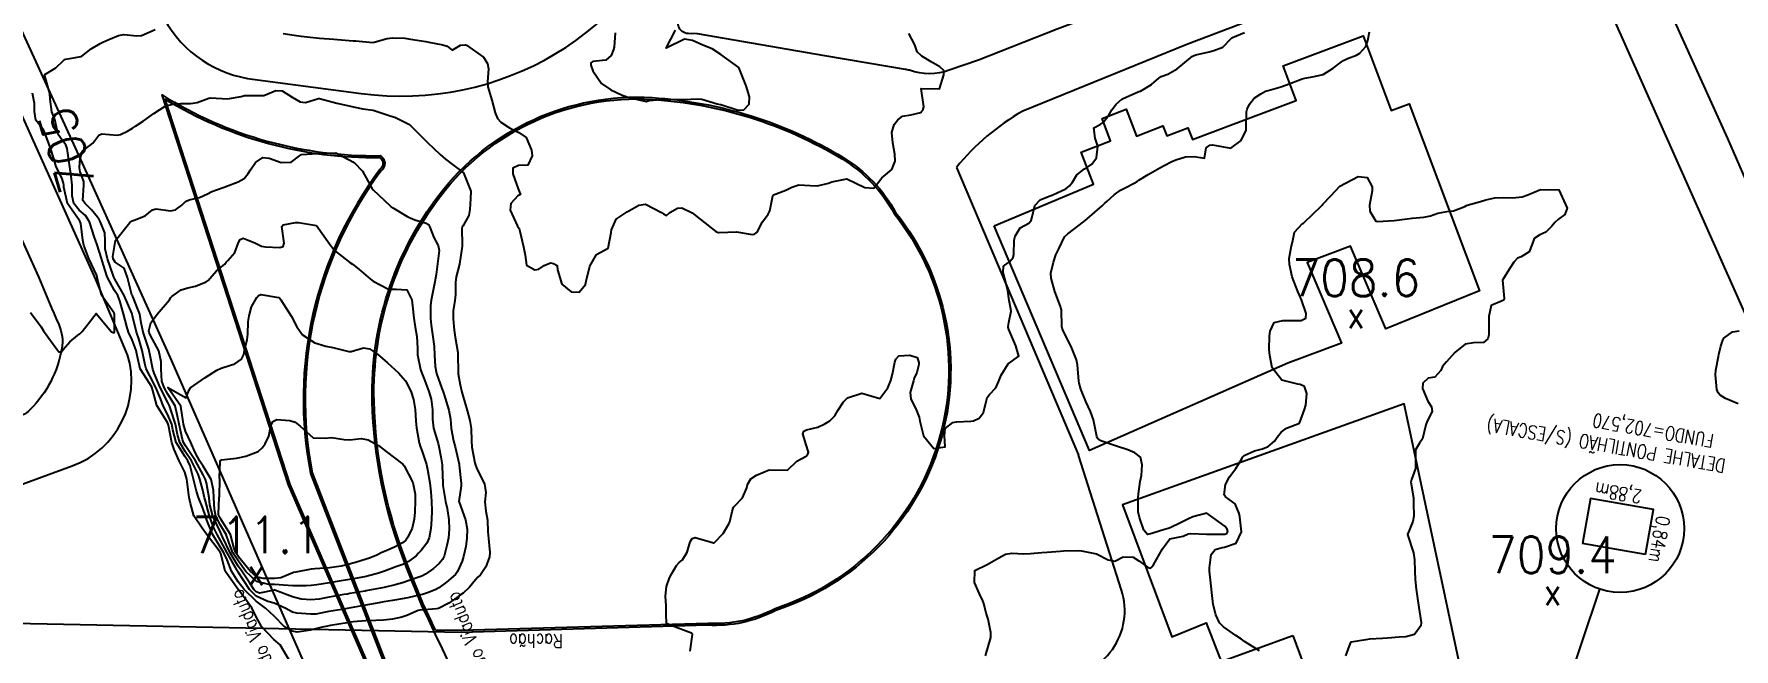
# Model space of a CAD drawing. Header units: metres. Extents: x 286371 to 293043, y 7462578 to 7466404.
# Drawn here: x 289460.3 to 289646.5, y 7464686.1 to 7464753.4 of the extents above; entities that cross this region are included whole.
import ezdxf
from ezdxf.enums import TextEntityAlignment as Align

# ---------------------------------------------------------------- set-up
doc = ezdxf.new("R2010")
doc.units = ezdxf.units.M
doc.header["$MEASUREMENT"] = 0
doc.linetypes.add('CONTINUO', pattern=[0])
doc.linetypes.add('TRACEJADO', pattern=[8.7, 8, -0.7])
for name, color, linetype in [('Canteiro', 45, 'Continuous'), ('Cotas', 45, 'Continuous'), ('Curvas de Nivel 1m', 11, 'Continuous'), ('Curvas de Nivel 5m', 15, 'Continuous'), ('Edificações', 30, 'Continuous'), ('Pontos Cotados', 45, 'Continuous'), ('TEXTO', 45, 'Continuous'), ('Vias primárias', 230, 'Continuous')]:
    doc.layers.add(name, color=color, linetype=linetype)
doc.styles.add('ROMANS', font='romans', dxfattribs={"height": 0.2})
doc.styles.add('Style-STANDARD', font='STANDARD.shx')

# ---------------------------------------------------------------- blocks, each defined once
blk = doc.blocks.new('ELVTXT_153')
at = {"layer": 'Pontos Cotados', "linetype": 'Continuous', "style": 'Style-STANDARD'}
for s, height, p in [('711.1', 4, (0, 4)), ('x', 3, (0, 0))]:
    blk.add_text(s, height=height, dxfattribs=at).set_placement(p, align=Align.MIDDLE_CENTER)
blk = doc.blocks.new('ELVTXT_154')
at = {"layer": 'Pontos Cotados', "linetype": 'Continuous', "style": 'Style-STANDARD'}
for s, height, p in [('709.4', 4, (0, 4)), ('x', 3, (0, 0))]:
    blk.add_text(s, height=height, dxfattribs=at).set_placement(p, align=Align.MIDDLE_CENTER)
blk = doc.blocks.new('ELVTXT_157')
at = {"layer": 'Pontos Cotados', "linetype": 'Continuous', "style": 'Style-STANDARD'}
for s, height, p in [('708.6', 4, (0, 4)), ('x', 3, (0, 0))]:
    blk.add_text(s, height=height, dxfattribs=at).set_placement(p, align=Align.MIDDLE_CENTER)

msp = doc.modelspace()

# ---------------------------------------------------------------- linework, layer by layer
at = {"layer": 'Canteiro'}
for points in [[(289539.49, 7464548.75), (289540.5, 7464540.47), (289541.37, 7464534.83, -0.20375), (289540.89, 7464532.81, -0.269233), (289537.62, 7464532.35), (289539.45, 7464538.98, 0.056874), (289538.06, 7464552.38), (289534.04, 7464570.57), (289529.65, 7464590.01), (289526.81, 7464601.99), (289525.37, 7464608.03), (289511.29, 7464651.35), (289488.38, 7464704.11), (289474.68, 7464746.3, 0.141013), (289498.19, 7464739.9, -0.494874), (289498.2, 7464738.59, 0.212839), (289490.6, 7464705.31), (289502.44, 7464674.71), (289513.16, 7464650.65), (289526.75, 7464608.23), (289531.29, 7464588.84)], [(289504.3, 7464688.14, 0.001292), (289502.97, 7464690.92), (289501.26, 7464695.2, -0.08925), (289497.55, 7464713.24, -0.170871), (289504.83, 7464735.68, -0.249948), (289527.99, 7464746.26, -0.121654), (289548.82, 7464739.74, -0.132711), (289554.51, 7464733.78, -0.524534), (289541.47, 7464690.49, -0.137374), (289534.1, 7464688.88), (289507.08, 7464688.09)]]:
    msp.add_lwpolyline(points, format="xyb", close=True, dxfattribs=at)
at = {"layer": 'Curvas de Nivel 1m', "flags": 128}
for points, elevation in [([(289523.98, 7464753.56), (289523.84, 7464751.97), (289523.79, 7464751.73), (289523.54, 7464751.07), (289522.95, 7464750.56), (289521.53, 7464750.43), (289521.28, 7464750.26), (289521.3, 7464750.01), (289521.52, 7464749.41), (289522.48, 7464747.99), (289523.48, 7464747.3), (289524.65, 7464746.78), (289525.47, 7464746.47), (289527.34, 7464746.04), (289527.47, 7464746.06), (289527.68, 7464746.13), (289529.47, 7464746.28), (289529.89, 7464746.29), (289531.47, 7464746.27), (289532.98, 7464746.32), (289533.47, 7464746.28), (289535.14, 7464745.79), (289535.46, 7464745.71), (289535.55, 7464745.69), (289537.44, 7464745.1), (289538.07, 7464745.12), (289538.65, 7464745.74), (289538.66, 7464746.55), (289538.31, 7464747.74), (289537.52, 7464749.75), (289535.55, 7464751.2), (289534.57, 7464751.8), (289533.56, 7464752.21), (289532.45, 7464752.71), (289531.57, 7464752.88), (289529.55, 7464751.87), (289530.58, 7464753.86)], 704), ([(289532.17, 7464685.83), (289532.42, 7464687.68), (289532.32, 7464687.83), (289530.58, 7464688.48), (289529.59, 7464688.87), (289529.53, 7464689.88), (289529.53, 7464690.79), (289529.47, 7464691.87), (289529.6, 7464692.92), (289529.93, 7464693.87), (289530.18, 7464694.36), (289530.68, 7464695.22), (289530.98, 7464695.56), (289531.32, 7464695.84), (289531.86, 7464696.68), (289532.18, 7464697.83), (289532.38, 7464698.18), (289532.73, 7464698.29), (289534.37, 7464697.8), (289534.72, 7464697.69), (289534.8, 7464697.72), (289534.87, 7464697.79), (289535.78, 7464698.74), (289536.42, 7464699.77), (289536.51, 7464700.02), (289536.77, 7464701.15), (289536.94, 7464701.6), (289537.08, 7464701.76), (289537.9, 7464702.65), (289538.37, 7464703.74), (289538.45, 7464704.11), (289538.83, 7464704.7), (289539.45, 7464705.11), (289540.84, 7464705.7), (289542.84, 7464705.67), (289543.87, 7464706.65), (289544.87, 7464707.21), (289545.08, 7464707.43), (289545.12, 7464707.64), (289544.89, 7464708.45), (289544.5, 7464709.65), (289544.61, 7464709.95), (289544.91, 7464710.07), (289546.17, 7464710.37), (289546.92, 7464710.72), (289547.47, 7464711.06), (289548.03, 7464711.6), (289548.36, 7464712.18), (289548.96, 7464713.13), (289549.42, 7464713.58), (289550.97, 7464714.09), (289552.96, 7464713.51), (289553.81, 7464714.67), (289554.14, 7464715.5), (289554.33, 7464716.16), (289554.61, 7464717.49), (289554.71, 7464717.81), (289555.03, 7464718.17), (289556.25, 7464718.25), (289557.03, 7464718.02), (289557.21, 7464717.45), (289557.23, 7464717.24), (289557.01, 7464716.35), (289556.73, 7464715.73), (289556.63, 7464715.46), (289556.26, 7464714.18), (289556.33, 7464713.46), (289556.95, 7464712.21), (289557.26, 7464711.45), (289557.33, 7464711.04), (289557.73, 7464709.44), (289558.88, 7464708.03), (289560.09, 7464708.21), (289560.03, 7464709.41), (289560.1, 7464710.22), (289560.93, 7464710.88), (289561.34, 7464710.97), (289562.93, 7464711.03), (289563.21, 7464711.08), (289563.82, 7464711.35), (289564.32, 7464711.97), (289564.63, 7464713.34), (289564.7, 7464713.61), (289564.97, 7464713.96), (289565.64, 7464714.67), (289565.95, 7464715.32), (289566.25, 7464716.07), (289567.02, 7464717.3), (289568.17, 7464718.15), (289567.84, 7464719.29), (289567.08, 7464721.08), (289567.01, 7464721.31), (289567.01, 7464721.38), (289567.09, 7464721.85), (289567.33, 7464723.08), (289567.31, 7464723.3), (289567.13, 7464724.26), (289566.97, 7464725.31), (289566.92, 7464725.53), (289566.46, 7464727.32), (289566.48, 7464728.02), (289567.19, 7464728.52), (289567.54, 7464728.96), (289567.62, 7464729.3), (289567.68, 7464730.85), (289567.76, 7464731.3), (289568.34, 7464732.2), (289569.27, 7464732.72), (289569.52, 7464733.02), (289569.59, 7464733.27), (289569.92, 7464734.64), (289570.53, 7464735.26), (289571.31, 7464735.59), (289571.89, 7464735.81), (289573.32, 7464736.49), (289573.74, 7464736.79), (289574.07, 7464737.19), (289574.53, 7464738), (289575.36, 7464738.67), (289575.69, 7464738.84), (289576.18, 7464739.16), (289576.67, 7464739.86), (289576.84, 7464741.15), (289576.55, 7464742.02), (289576.4, 7464743.16), (289577.08, 7464743.5), (289577.43, 7464743.74), (289578.04, 7464744.55), (289578.38, 7464745.13), (289578.82, 7464745.76), (289579.47, 7464746.29), (289580.02, 7464746.56), (289581.26, 7464747.09), (289581.42, 7464747.15), (289581.49, 7464747.18), (289582.69, 7464747.88), (289583.51, 7464748.61), (289583.77, 7464748.79), (289584.5, 7464749.04), (289585.52, 7464749.62), (289587.2, 7464751), (289587.55, 7464751.13), (289589.04, 7464751.48), (289589.55, 7464751.61), (289590.51, 7464752), (289591.43, 7464752.94), (289591.5, 7464753.01), (289591.58, 7464753.04), (289592.91, 7464753.59)], 706), ([(289564.53, 7464685.34), (289565.1, 7464687.33), (289565.1, 7464687.87), (289564.8, 7464689.33), (289564.6, 7464689.99), (289564.34, 7464691.06), (289564.24, 7464691.34), (289563.85, 7464692.13), (289563.31, 7464693.35), (289563.34, 7464694.69), (289564.69, 7464695.33), (289565.97, 7464696.05), (289566.71, 7464696.47), (289567.41, 7464696.59), (289568.71, 7464696.5), (289569.45, 7464696.53), (289570.71, 7464696.63), (289571.27, 7464696.68), (289572.71, 7464696.81), (289573.08, 7464696.84), (289574.71, 7464696.86), (289575.05, 7464696.84), (289576.7, 7464696.49), (289577.97, 7464695.86), (289578.69, 7464695.7), (289579.62, 7464696.19), (289580.7, 7464696.12), (289581.33, 7464695.72), (289582.22, 7464695.07), (289582.54, 7464694.93), (289582.68, 7464694.99), (289582.76, 7464695.06), (289582.92, 7464695.29), (289583.91, 7464697.05), (289584.73, 7464698.14), (289586.16, 7464698.44), (289586.74, 7464698.69), (289587, 7464698.74), (289588.74, 7464698.67), (289589.04, 7464698.67), (289590.74, 7464698.64), (289590.97, 7464698.71), (289591.07, 7464698.94), (289591.01, 7464699.21), (289590.75, 7464699.52), (289588.77, 7464700.97), (289587.23, 7464700.54), (289586.76, 7464700.35), (289585.89, 7464699.89), (289584.75, 7464699.34), (289584.53, 7464699.26), (289583.77, 7464699.05), (289582.74, 7464698.72), (289582.27, 7464698.61), (289581.85, 7464699.08), (289581.38, 7464700.47), (289581.25, 7464701.09), (289581.25, 7464702.64), (289581.27, 7464703.09), (289581.47, 7464704.44), (289581.6, 7464705.08), (289581.7, 7464706.24), (289581.5, 7464707.08), (289580.88, 7464707.57), (289580.1, 7464707.89), (289578.89, 7464708.31), (289577.16, 7464708.89), (289576.9, 7464709.01), (289576.79, 7464709.16), (289576.72, 7464709.35), (289576.36, 7464711.16), (289576.02, 7464712.1), (289575.52, 7464713.18), (289574.98, 7464714.55), (289574.8, 7464715.19), (289574.76, 7464715.42), (289574.6, 7464717.19), (289574.49, 7464717.74), (289573.92, 7464719.2), (289573.08, 7464720.84), (289572.92, 7464721.22), (289572.9, 7464721.4), (289572.84, 7464723.22), (289572.74, 7464723.6), (289572.12, 7464725.23), (289571.71, 7464726.69), (289571.69, 7464727.24), (289571.98, 7464728.45), (289572.24, 7464729.23), (289572.54, 7464729.9), (289573.19, 7464731.22), (289573.23, 7464731.27), (289573.56, 7464731.53), (289575.26, 7464732.86), (289575.44, 7464732.99), (289575.65, 7464733.17), (289576.51, 7464733.93), (289577.29, 7464734.62), (289577.56, 7464734.87), (289577.86, 7464735.14), (289578.62, 7464735.82), (289579.32, 7464736.34), (289579.83, 7464736.6), (289580.82, 7464737.09), (289581.13, 7464737.28), (289581.33, 7464737.42), (289582.36, 7464738.05), (289583.35, 7464738.64), (289583.61, 7464738.79), (289584.09, 7464739.04), (289584.92, 7464739.47), (289585.37, 7464739.66), (289586.42, 7464739.96), (289587.37, 7464740.02), (289588.53, 7464739.82), (289588.68, 7464740.98), (289589.11, 7464741.25), (289589.39, 7464741.29), (289591.38, 7464740.93), (289592.53, 7464741.78), (289593.06, 7464742.91), (289593.09, 7464743.24), (289593.1, 7464744.91), (289593.17, 7464745.19), (289593.46, 7464745.76), (289593.97, 7464746.4), (289594.67, 7464746.89), (289595.21, 7464747.15), (289595.48, 7464747.24), (289596.75, 7464747.6), (289597.49, 7464747.86), (289599.22, 7464748.53), (289599.5, 7464748.61), (289600.54, 7464748.79), (289601.34, 7464748.94), (289601.51, 7464749.01), (289602.59, 7464749.69), (289603.53, 7464750.39), (289603.73, 7464750.54), (289604.19, 7464750.73), (289605.16, 7464751.1), (289605.54, 7464751.33), (289606.2, 7464752.06), (289606.39, 7464752.7), (289606.6, 7464753.68)], 707), ([(289459.94, 7464722.94), (289461.08, 7464721.36), (289461.34, 7464720.92), (289462.11, 7464719.85), (289462.8, 7464718.9), (289463.04, 7464718.63), (289463.3, 7464718.63), (289463.5, 7464718.89), (289464.22, 7464719.71), (289465.07, 7464720.41), (289465.33, 7464720.6), (289465.57, 7464720.86), (289466.24, 7464721.69), (289467.1, 7464722.83), (289468.8, 7464720.81), (289469.07, 7464720.69), (289469.11, 7464720.77), (289469.11, 7464720.8), (289469.13, 7464722.78), (289469.12, 7464722.8), (289469.1, 7464722.85), (289467.69, 7464724.83), (289467.23, 7464726.76), (289467.21, 7464726.83), (289467.17, 7464726.97), (289466.3, 7464728.85), (289465.78, 7464730.29), (289465.64, 7464730.86), (289465.42, 7464732.69), (289465.38, 7464732.86), (289465.34, 7464732.94), (289465.26, 7464733.03), (289463.98, 7464734.88), (289463.57, 7464736.64), (289463.57, 7464736.89), (289463.54, 7464737.1), (289463.34, 7464737.68), (289462.73, 7464738.9), (289462.48, 7464739.8), (289462.13, 7464740.91), (289461.92, 7464741.44), (289461.41, 7464742.8), (289461.34, 7464742.93), (289460.51, 7464744.01), (289460.37, 7464744.94), (289460.35, 7464745.83), (289460.13, 7464746.94)], 704), ([(289594.55, 7464685.87), (289592.91, 7464686.91), (289592.57, 7464687.14), (289591.96, 7464687.54), (289590.59, 7464688.5), (289590.15, 7464688.95), (289589.75, 7464689.82), (289589.46, 7464690.96), (289589.33, 7464692.28), (289589.26, 7464692.97), (289589.05, 7464694.6), (289589.05, 7464694.97), (289589.25, 7464696.42), (289589.67, 7464696.96), (289590.46, 7464697.21), (289590.72, 7464697.23), (289591.99, 7464697.66), (289592.55, 7464698.92), (289592.39, 7464700.54), (289592.31, 7464700.91), (289591.86, 7464701.99), (289590.8, 7464702.75), (289590.66, 7464702.95), (289590.82, 7464704.09), (289591.24, 7464704.93), (289591.94, 7464705.83), (289592.6, 7464706.91), (289592.69, 7464707.08), (289592.87, 7464707.28), (289593.99, 7464707.77), (289594.88, 7464708.01), (289595.48, 7464708.27), (289596.19, 7464708.85), (289596.48, 7464709.27), (289596.91, 7464709.83), (289597.49, 7464710.26), (289598.92, 7464710.81), (289599.45, 7464712.31), (289599.61, 7464712.8), (289599.72, 7464714.06), (289599.48, 7464714.81), (289599, 7464715.05), (289598.74, 7464715.08), (289597, 7464715.52), (289595.92, 7464716.86), (289595.68, 7464718.23), (289595.6, 7464718.87), (289595.62, 7464720.32), (289595.7, 7464720.87), (289596.13, 7464721.83), (289597.1, 7464722.06), (289597.88, 7464722.06), (289599.1, 7464722.06), (289599.62, 7464722.3), (289599.66, 7464722.81), (289599.14, 7464724.33), (289598.93, 7464724.82), (289598.75, 7464725.22), (289598.11, 7464726.83), (289597.82, 7464728.2), (289597.8, 7464728.84), (289597.99, 7464730.06), (289598.2, 7464730.83), (289598.36, 7464731.72), (289599.26, 7464732.68), (289599.35, 7464732.72), (289599.46, 7464732.81), (289600.38, 7464733.7), (289601.29, 7464734.58), (289601.4, 7464734.68), (289601.49, 7464734.78), (289602.36, 7464735.72), (289603.32, 7464736.75), (289605.34, 7464737.81), (289606.34, 7464737.71), (289606.88, 7464736.69), (289606.88, 7464736.26), (289606.6, 7464734.7), (289606.62, 7464734.03), (289607.27, 7464732.95), (289607.47, 7464732.9), (289609.27, 7464733), (289610.72, 7464733.18), (289611.27, 7464733.25), (289612.52, 7464733.36), (289613.28, 7464733.52), (289614.06, 7464733.8), (289615.29, 7464734.02), (289615.79, 7464734.05), (289617.03, 7464734.54), (289617.2, 7464734.63), (289617.3, 7464734.67), (289618.73, 7464735.08), (289619.31, 7464735.26), (289620.3, 7464735.5), (289621.31, 7464735.53), (289622.29, 7464735.48), (289623.31, 7464735.59), (289623.94, 7464735.81), (289625.32, 7464736.41), (289625.32, 7464736.41), (289627.32, 7464736.38), (289628.24, 7464734.37), (289627.99, 7464733.67), (289627.28, 7464733.16), (289626.87, 7464732.79), (289626.57, 7464732.39), (289625.91, 7464731.74), (289625.24, 7464731.43), (289624.62, 7464731.04), (289624.41, 7464730.43), (289624.06, 7464729.59), (289623.21, 7464729.03), (289622.79, 7464728.87), (289622.39, 7464728.46), (289621.93, 7464727.72), (289621.16, 7464726.47), (289621.35, 7464724.47), (289621.31, 7464724.29), (289621.13, 7464724.19), (289619.9, 7464723.71), (289619.64, 7464722.5), (289619.67, 7464721.93), (289619.64, 7464720.5), (289619.54, 7464720.03), (289619.06, 7464719.64), (289617.96, 7464719.62), (289617.06, 7464719.47), (289615.95, 7464718.56), (289615.03, 7464717.54), (289614.57, 7464717.03), (289614.39, 7464716.58), (289613.74, 7464715.85), (289613, 7464715.73), (289612.42, 7464715.19), (289612.39, 7464714.61), (289612.96, 7464713.21), (289613.37, 7464712.6), (289613.45, 7464712.09), (289612.93, 7464711.09), (289612.81, 7464710.73), (289612.77, 7464710.61), (289612.4, 7464709.11), (289612.06, 7464708.62), (289611.62, 7464707.89), (289611.61, 7464706.62), (289611.63, 7464705.84), (289611.17, 7464704.63), (289611.12, 7464704.34), (289611.39, 7464702.63), (289611.4, 7464702.02), (289611.44, 7464700.62), (289611.35, 7464700.04), (289610.74, 7464698.63), (289611.39, 7464696.62), (289611.5, 7464695.83), (289611.54, 7464694.62), (289611.59, 7464693.7), (289611.7, 7464692.62), (289611.89, 7464691.36), (289611.99, 7464690.61), (289612.24, 7464688.97), (289612.22, 7464688.61), (289611.52, 7464687.67), (289610.57, 7464687.4), (289609.85, 7464687.36), (289608.57, 7464687.26), (289608.02, 7464687.23), (289606.57, 7464687.15), (289606.17, 7464687.1), (289604.57, 7464686.84), (289604.5, 7464686.79), (289604.46, 7464686.73), (289603.94, 7464685.34)], 708), ([(289646.97, 7464712.91), (289645.58, 7464713.5), (289644.98, 7464713.89), (289644.78, 7464714.12), (289644.62, 7464714.49), (289644.48, 7464716.12), (289644.53, 7464716.61), (289644.8, 7464718.12), (289644.84, 7464718.32), (289645.06, 7464719.26), (289645.27, 7464719.91), (289645.4, 7464720.11), (289646.35, 7464720.83), (289647.09, 7464720.94)], 708)]:
    msp.add_lwpolyline(points, dxfattribs=dict(at, elevation=elevation))
for points, elevation in [([(289486.78, 7464747.23), (289487.47, 7464747.21), (289488.58, 7464746.51), (289489.46, 7464745.99), (289490.04, 7464745.91), (289491.46, 7464746.35), (289491.57, 7464746.35), (289493.46, 7464745.84), (289494.65, 7464745.61), (289495.45, 7464745.42), (289496.31, 7464745.25), (289497.44, 7464745.07), (289499.32, 7464744.45), (289499.44, 7464744.42), (289499.81, 7464744.33), (289501.42, 7464743.52), (289502.67, 7464742.29), (289503.39, 7464741.56), (289504.81, 7464740.25), (289505.37, 7464739.73), (289507.34, 7464738.21), (289508.14, 7464736.2), (289508.12, 7464735.38), (289508.03, 7464734.2), (289507.92, 7464733.56), (289507.26, 7464732.38), (289507.19, 7464732.28), (289507.18, 7464732.22), (289507.2, 7464730.24), (289507.2, 7464730.21), (289507.2, 7464730.19), (289506.91, 7464728.22), (289506.56, 7464726.84), (289506.49, 7464726.23), (289506.47, 7464724.9), (289506.39, 7464724.24), (289506.23, 7464723.11), (289506.21, 7464722.24), (289506.31, 7464721), (289506.44, 7464720.23), (289506.72, 7464718.55), (289506.74, 7464718.23), (289506.75, 7464716.48), (289506.77, 7464716.23), (289506.99, 7464715.02), (289507.15, 7464714.22), (289507.23, 7464713.96), (289507.75, 7464712.21), (289508.04, 7464711.09), (289508.19, 7464710.21), (289508.23, 7464708.87), (289508.28, 7464708.2), (289508.6, 7464706.46), (289508.66, 7464706.2), (289508.85, 7464705.74), (289509.64, 7464704.18), (289509.78, 7464703.21), (289509.67, 7464702.18), (289509.78, 7464701.17), (289509.96, 7464700.18), (289510.02, 7464698.9), (289510.07, 7464698.17), (289510.22, 7464696.66), (289510.19, 7464696.17), (289509.8, 7464695.06), (289509.21, 7464694.19), (289508.92, 7464693.94), (289508.66, 7464693.65), (289508, 7464692.85), (289507.3, 7464692.21), (289506.92, 7464691.94), (289506.63, 7464691.73), (289505.76, 7464691.1), (289504.61, 7464690.53), (289504.38, 7464690.49), (289502.61, 7464690.34), (289502.56, 7464690.34), (289502.37, 7464690.29), (289501.15, 7464689.76), (289500.6, 7464689.58), (289499.57, 7464689.36), (289498.6, 7464689.25), (289497.75, 7464689.21), (289496.6, 7464689.18), (289495.25, 7464689.06), (289494.59, 7464688.95), (289492.78, 7464688.64), (289492.59, 7464688.6), (289492.45, 7464688.58), (289491.87, 7464688.46), (289490.84, 7464688.21), (289490.58, 7464688.16), (289489.13, 7464687.94), (289488.58, 7464688.02), (289487.76, 7464688.52), (289486.6, 7464689.67), (289485.66, 7464690.55), (289484.63, 7464691.33), (289483.33, 7464692.58), (289482.66, 7464693.45), (289481.93, 7464694.61), (289481.47, 7464695.83), (289481.11, 7464696.62), (289480.71, 7464697.26), (289479.85, 7464698.64), (289479.23, 7464700.18), (289479.08, 7464700.65), (289478.78, 7464701.5), (289478.31, 7464702.66), (289478.1, 7464703.37), (289477.79, 7464704.67), (289477.4, 7464706.12), (289477.15, 7464706.68), (289476.86, 7464707.12), (289475.89, 7464708.7), (289475.53, 7464710.09), (289475.4, 7464710.71), (289474.94, 7464711.81), (289474.47, 7464712.72), (289474.16, 7464713.53), (289473.66, 7464714.73), (289473, 7464716), (289472.6, 7464716.75), (289472.44, 7464717.34), (289472.17, 7464718.76), (289471.77, 7464720.06), (289471.55, 7464720.77), (289471.1, 7464722.57), (289471.05, 7464722.78), (289471.02, 7464722.86), (289470.18, 7464724.79), (289469.16, 7464726.59), (289469.05, 7464726.81), (289468.97, 7464727.01), (289468.36, 7464728.82), (289468.11, 7464729.92), (289468.11, 7464730.82), (289468.07, 7464731.65), (289467.58, 7464732.83), (289467.47, 7464733.04), (289467.26, 7464733.37), (289466.62, 7464734.19), (289465.9, 7464734.85), (289465.64, 7464735.21), (289465.77, 7464736.86), (289465.76, 7464737.29), (289465.35, 7464738.35), (289465.29, 7464738.79), (289465.29, 7464738.86), (289465.37, 7464739.79), (289465.63, 7464740.6), (289465.95, 7464740.85), (289466.74, 7464741.49), (289467.41, 7464742.36), (289467.73, 7464742.5), (289469.41, 7464742.35), (289469.78, 7464742.42), (289470.54, 7464742.78), (289471.08, 7464743.11), (289471.42, 7464743.35), (289472.28, 7464743.9), (289473.44, 7464744.73), (289474.66, 7464745.51), (289475.46, 7464745.76), (289476.34, 7464745.81), (289477.46, 7464745.82), (289478.18, 7464745.94), (289479.47, 7464746.4), (289479.68, 7464746.43), (289481.47, 7464746.34), (289481.73, 7464746.35), (289482.99, 7464746.59), (289483.37, 7464746.68), (289483.47, 7464746.7), (289485.34, 7464746.68), (289485.47, 7464746.7)], 706), ([(289493.37, 7464740.43), (289495.36, 7464739.35), (289496.29, 7464738.39), (289497.32, 7464736.56), (289497.45, 7464736.37), (289499.29, 7464734.64), (289499.44, 7464734.5), (289499.68, 7464734.34), (289501.27, 7464733.41), (289502.03, 7464733.06), (289503.26, 7464732.7), (289503.53, 7464732.55), (289503.67, 7464732.28), (289504.11, 7464731.14), (289504.58, 7464730.26), (289504.69, 7464729.73), (289504.51, 7464728.26), (289504.35, 7464727.1), (289504.22, 7464726.27), (289504.02, 7464725.39), (289503.8, 7464724.27), (289503.74, 7464723.65), (289503.73, 7464722.27), (289503.8, 7464721.56), (289504, 7464720.27), (289504.12, 7464719.2), (289504.18, 7464718.27), (289504.26, 7464717.02), (289504.41, 7464716.26), (289504.98, 7464714.61), (289505.11, 7464714.25), (289505.19, 7464714.03), (289505.73, 7464712.24), (289505.92, 7464711.25), (289505.99, 7464710.24), (289506.26, 7464708.87), (289506.44, 7464708.23), (289506.86, 7464706.32), (289506.87, 7464706.22), (289506.88, 7464706.2), (289507.09, 7464704.22), (289507.08, 7464703.96), (289506.85, 7464702.22), (289506.87, 7464702.15), (289507.58, 7464700.21), (289507.74, 7464699.21), (289507.73, 7464698.21), (289507.61, 7464697.32), (289507.36, 7464696.21), (289507.2, 7464695.71), (289506.68, 7464694.55), (289506.56, 7464694.34), (289506.47, 7464694.23), (289505.5, 7464693.41), (289504.65, 7464692.78), (289504.31, 7464692.6), (289503.5, 7464692.27), (289502.87, 7464692.05), (289502.64, 7464692), (289501.25, 7464691.69), (289500.63, 7464691.58), (289499.57, 7464691.39), (289498.63, 7464691.23), (289497.89, 7464691.09), (289496.62, 7464690.87), (289496.21, 7464690.79), (289494.62, 7464690.52), (289494.03, 7464690.42), (289492.61, 7464690.17), (289491.16, 7464689.91), (289490.61, 7464689.89), (289489.11, 7464689.99), (289488.61, 7464690.11), (289487.88, 7464690.52), (289486.62, 7464691.09), (289485.9, 7464691.27), (289484.63, 7464691.87), (289483.91, 7464692.58), (289482.67, 7464694.49), (289482.61, 7464694.6), (289482.53, 7464694.74), (289481.47, 7464696.61), (289480.72, 7464697.97), (289480.36, 7464698.63), (289480.02, 7464699.36), (289479.52, 7464700.64), (289479.04, 7464702.4), (289478.99, 7464702.65), (289478.81, 7464703.47), (289478.47, 7464704.66), (289478.27, 7464705.23), (289477.56, 7464706.67), (289476.87, 7464707.71), (289476.28, 7464708.69), (289476.04, 7464709.56), (289475.79, 7464710.7), (289475.27, 7464712.39), (289475.15, 7464712.71), (289474.96, 7464713.09), (289474.11, 7464714.73), (289473.46, 7464716.29), (289473.33, 7464716.74), (289473.04, 7464718.23), (289472.92, 7464718.75), (289472.87, 7464718.92), (289472.26, 7464720.76), (289472.06, 7464721.79), (289471.9, 7464722.76), (289471.13, 7464724.67), (289471.08, 7464724.78), (289471.03, 7464724.88), (289470.55, 7464726.78), (289470.19, 7464727.8), (289469.19, 7464728.46), (289468.98, 7464728.81), (289468.94, 7464729.07), (289469.22, 7464730.8), (289470.8, 7464732.77), (289471.06, 7464732.97), (289471.26, 7464733.05), (289472.48, 7464733.53), (289473.28, 7464734.19), (289473.7, 7464734.3), (289475.27, 7464734.08), (289475.81, 7464734.16), (289476.5, 7464734.69), (289476.9, 7464735.07), (289477.29, 7464735.27), (289478.43, 7464735.53), (289479.3, 7464735.94), (289479.77, 7464736.18), (289481.01, 7464736.62), (289481.23, 7464736.7), (289481.32, 7464736.73), (289482.66, 7464737.25), (289483.33, 7464737.62), (289483.77, 7464738.14), (289484.03, 7464738.57), (289484.58, 7464739.34), (289485.36, 7464739.92), (289486.08, 7464739.83), (289487.36, 7464739.34), (289488.49, 7464739.38), (289489.37, 7464740.09), (289489.62, 7464740.24), (289491.37, 7464740.34), (289491.49, 7464740.35), (289493.37, 7464740.43)], 707), ([(289491.25, 7464732.46), (289492.66, 7464730.44), (289493.21, 7464729.72), (289494.89, 7464728.41), (289495.19, 7464728.21), (289495.9, 7464727.68), (289497.17, 7464726.58), (289497.44, 7464726.37), (289499.15, 7464725.49), (289499.99, 7464725.49), (289501.15, 7464725.4), (289501.68, 7464724.31), (289501.77, 7464723.65), (289501.9, 7464722.3), (289502.07, 7464721.31), (289502.24, 7464720.3), (289502.3, 7464719.04), (289502.32, 7464718.3), (289502.63, 7464716.67), (289502.77, 7464716.29), (289503, 7464715.74), (289503.54, 7464714.28), (289503.79, 7464713.44), (289503.96, 7464712.27), (289503.95, 7464711.24), (289504.05, 7464710.27), (289504.56, 7464708.59), (289504.66, 7464708.26), (289504.87, 7464707.14), (289505.01, 7464706.25), (289505.03, 7464706.07), (289505.07, 7464704.25), (289505.09, 7464703.98), (289505.38, 7464702.25), (289505.56, 7464701.46), (289505.74, 7464700.24), (289505.78, 7464699.21), (289505.71, 7464698.24), (289505.54, 7464697.42), (289505.22, 7464696.25), (289505.06, 7464695.89), (289504.69, 7464695.44), (289504.07, 7464694.88), (289503.17, 7464694.28), (289502.85, 7464694.11), (289502.67, 7464694.03), (289501.4, 7464693.57), (289500.66, 7464693.32), (289499.87, 7464693.11), (289498.65, 7464692.83), (289498.25, 7464692.75), (289496.64, 7464692.44), (289496.59, 7464692.43), (289496.32, 7464692.38), (289494.9, 7464692.14), (289494.64, 7464692.09), (289494.25, 7464692.03), (289492.63, 7464691.75), (289491.54, 7464691.55), (289490.63, 7464691.47), (289489.58, 7464691.54), (289488.63, 7464691.78), (289486.67, 7464692.53), (289486.64, 7464692.54), (289486.6, 7464692.54), (289484.99, 7464692.21), (289484.64, 7464692.34), (289484.41, 7464692.57), (289483.94, 7464693.29), (289483.07, 7464694.59), (289482.68, 7464695.14), (289481.8, 7464696.61), (289480.97, 7464698.38), (289480.86, 7464698.62), (289480.74, 7464698.87), (289479.89, 7464700.64), (289479.58, 7464701.85), (289479.48, 7464702.64), (289479.21, 7464704.26), (289479.1, 7464704.65), (289478.83, 7464705.17), (289477.98, 7464706.67), (289476.89, 7464708.33), (289476.68, 7464708.69), (289476.58, 7464709.01), (289476.22, 7464710.7), (289476.04, 7464711.59), (289475.78, 7464712.7), (289474.97, 7464714), (289474.55, 7464714.72), (289474.32, 7464715.4), (289474.25, 7464716.73), (289474.22, 7464717.53), (289473.97, 7464718.73), (289473.07, 7464720.4), (289472.92, 7464720.75), (289472.89, 7464720.93), (289473.09, 7464721.8), (289473.79, 7464722.73), (289475.13, 7464724.33), (289475.28, 7464724.56), (289475.41, 7464724.7), (289476.43, 7464725.4), (289477.15, 7464725.63), (289478.01, 7464725.8), (289479.16, 7464726.28), (289479.38, 7464726.42), (289479.56, 7464726.64), (289480.3, 7464727.5), (289481.19, 7464728.23), (289481.37, 7464728.43), (289481.55, 7464728.61), (289482.31, 7464729.49), (289482.71, 7464730.59), (289482.88, 7464730.94), (289483.23, 7464731.08), (289484.5, 7464730.57), (289485.22, 7464730.21), (289485.65, 7464730.12), (289487.22, 7464730.04), (289487.59, 7464730.15), (289487.69, 7464730.52), (289487.44, 7464732.34), (289487.58, 7464732.52), (289488.96, 7464732.8), (289489.26, 7464732.8)], 708), ([(289487.08, 7464724.58), (289487.13, 7464724.56), (289487.18, 7464724.52), (289487.33, 7464724.32), (289488.5, 7464722.5), (289489.09, 7464721.36), (289489.71, 7464720.48), (289491.06, 7464719.61), (289492.26, 7464719.25), (289493.05, 7464719.09), (289494.79, 7464718.66), (289495.04, 7464718.67), (289496.38, 7464719.05), (289497.04, 7464718.96), (289497.94, 7464718.36), (289499.02, 7464717.43), (289500.22, 7464716.33), (289500.99, 7464715.43), (289501.59, 7464714.31), (289501.87, 7464713.39), (289502.07, 7464712.3), (289502.14, 7464711.08), (289502.2, 7464710.3), (289502.51, 7464708.67), (289502.62, 7464708.29), (289502.87, 7464707.61), (289503.28, 7464706.28), (289503.39, 7464705.73), (289503.65, 7464704.27), (289503.78, 7464703.3), (289503.85, 7464702.27), (289503.88, 7464701.17), (289503.86, 7464700.27), (289503.76, 7464699.26), (289503.58, 7464698.27), (289503.33, 7464697.67), (289502.71, 7464696.86), (289502.43, 7464696.56), (289502.16, 7464696.29), (289501.34, 7464695.66), (289500.69, 7464695.34), (289499.95, 7464695.06), (289498.68, 7464694.61), (289498.49, 7464694.54), (289497.93, 7464694.36), (289496.96, 7464694.08), (289496.67, 7464694.01), (289495.29, 7464693.77), (289494.66, 7464693.67), (289493.74, 7464693.51), (289492.66, 7464693.32), (289491.29, 7464693.1), (289490.65, 7464693.02), (289490.13, 7464693), (289488.65, 7464693.01), (289488.14, 7464693.02), (289486.65, 7464693.15), (289486.04, 7464693.16), (289484.66, 7464693.47), (289483.52, 7464694.58), (289482.69, 7464695.68), (289482.1, 7464696.6), (289481.67, 7464697.66), (289481.35, 7464698.62), (289480.75, 7464699.64), (289480.23, 7464700.63), (289480.06, 7464701.35), (289480.01, 7464702.64), (289479.96, 7464703.49), (289479.7, 7464704.64), (289478.85, 7464706.09), (289478.47, 7464706.66), (289477.95, 7464707.59), (289477.49, 7464708.68), (289476.91, 7464709.93), (289476.68, 7464710.69), (289476.65, 7464710.97), (289476.4, 7464712.69), (289474.98, 7464714.71), (289476.97, 7464713.6), (289477.27, 7464714.39), (289477.44, 7464714.68), (289479, 7464715.78), (289480.34, 7464716.62), (289480.79, 7464716.84), (289481.02, 7464716.91), (289482.32, 7464717.3), (289483.03, 7464717.81), (289483.28, 7464718.34), (289483.34, 7464718.58), (289483.66, 7464719.98), (289483.71, 7464720.57), (289483.78, 7464721.89), (289483.87, 7464722.57), (289484.14, 7464723.54), (289484.7, 7464724.56), (289484.89, 7464724.8), (289485.14, 7464724.9)], 709)]:
    msp.add_lwpolyline(points, close=True, dxfattribs=dict(at, elevation=elevation))
at = {"layer": 'Curvas de Nivel 5m', "elevation": 705, "flags": 128}
for points in [[(289488.35, 7464684.68), (289487.26, 7464686.52), (289486.56, 7464687.12), (289485.23, 7464688.55), (289484.6, 7464689.69), (289484.15, 7464690.57), (289482.86, 7464692.37), (289482.65, 7464692.59), (289481.26, 7464694.62), (289480.78, 7464696.55), (289480.75, 7464696.62), (289480.71, 7464696.69), (289479.21, 7464698.65), (289478.74, 7464699.33), (289477.83, 7464700.67), (289477.43, 7464702.03), (289477.3, 7464702.68), (289477.1, 7464704.4), (289477.06, 7464704.68), (289476.84, 7464705.44), (289476.21, 7464706.69), (289475.67, 7464707.91), (289475.39, 7464708.71), (289475.04, 7464710.6), (289475.01, 7464710.71), (289474.93, 7464710.9), (289473.76, 7464712.73), (289473.32, 7464714.4), (289473.21, 7464714.74), (289472.99, 7464715.1), (289471.93, 7464716.76), (289471.59, 7464718.21), (289471.5, 7464718.77), (289471.06, 7464719.92), (289470.66, 7464720.78), (289470.47, 7464721.4), (289470.11, 7464722.79), (289469.7, 7464724.22), (289469.47, 7464724.8), (289469.14, 7464725.35), (289468.31, 7464726.82), (289467.9, 7464728.11), (289467.71, 7464728.83), (289467.22, 7464730.35), (289467.04, 7464730.84), (289466.94, 7464731.13), (289466.37, 7464732.85), (289465.96, 7464733.54), (289465.27, 7464734.13), (289464.67, 7464734.87), (289464.48, 7464735.69), (289464.47, 7464736.88), (289464.37, 7464737.91), (289464.22, 7464738.88), (289464.12, 7464739.63), (289463.93, 7464740.88), (289463.8, 7464741.3), (289463.4, 7464741.81), (289462.96, 7464742.44), (289462.83, 7464742.9), (289462.58, 7464744.05), (289462.25, 7464744.9), (289462.09, 7464746.28), (289462.04, 7464746.91), (289461.5, 7464748.85), (289461.49, 7464748.9), (289461.48, 7464748.91), (289461.46, 7464748.96), (289461.51, 7464749.01), (289462.7, 7464749.71), (289463.53, 7464750.54), (289463.74, 7464750.68), (289464.84, 7464750.86), (289465.44, 7464750.95), (289465.54, 7464750.99), (289466.57, 7464751.82), (289467.56, 7464752.39), (289467.86, 7464752.52), (289468.52, 7464752.81), (289469.57, 7464753.25), (289470.15, 7464753.36), (289471.57, 7464753.22), (289472.09, 7464753.27), (289473.58, 7464753.91)], [(289487.58, 7464753.47), (289488.79, 7464753.29), (289489.57, 7464753.19), (289490.22, 7464753.12), (289491.57, 7464752.98), (289493.14, 7464752.85), (289493.56, 7464752.82), (289495.27, 7464752.69), (289495.56, 7464752.67), (289497.41, 7464752.51), (289497.56, 7464752.52), (289498.99, 7464752.92), (289499.56, 7464753.02), (289500.91, 7464752.96), (289501.56, 7464752.88), (289503.24, 7464752.59), (289503.56, 7464752.53), (289505.07, 7464752.25), (289505.55, 7464752.08), (289506.11, 7464751.67), (289507.02, 7464752.22), (289507.52, 7464752.25), (289507.55, 7464752.25), (289507.58, 7464752.24), (289507.67, 7464752.21), (289509.53, 7464750.88), (289509.98, 7464750.18), (289510.09, 7464749.6), (289509.97, 7464748.18), (289510.03, 7464747.63), (289510.45, 7464746.17), (289510.81, 7464744.79), (289511.07, 7464744.16), (289511.43, 7464743.76), (289512.4, 7464743.16), (289513.41, 7464742.64), (289514.21, 7464742.11), (289514.8, 7464740.69), (289514.86, 7464740.1), (289514.39, 7464739.08), (289513.36, 7464739.04), (289512.76, 7464738.73), (289512.75, 7464738.13), (289513.32, 7464736.47), (289513.49, 7464736.12), (289513.59, 7464735.84), (289513.31, 7464735.7), (289512.55, 7464734.88), (289512.45, 7464734.14), (289513.26, 7464732.39), (289513.44, 7464732.12), (289513.52, 7464731.85), (289513.91, 7464730.11), (289514.11, 7464729.2), (289514.26, 7464728.11), (289515.18, 7464727.6), (289515.59, 7464727.67), (289516.2, 7464728.08), (289516.89, 7464728.36), (289517.19, 7464728.31), (289517.61, 7464728.06), (289517.63, 7464727.6), (289518.13, 7464726.05), (289519.14, 7464725.2), (289520.01, 7464725.15), (289520.73, 7464726.01), (289520.8, 7464726.37), (289521.18, 7464728), (289521.93, 7464729.27), (289523.21, 7464729.97), (289523.52, 7464731.69), (289523.56, 7464731.97), (289524.07, 7464733.15), (289525.27, 7464733.94), (289526.54, 7464734.68), (289527.29, 7464734.78), (289529.05, 7464733.89), (289529.27, 7464733.73), (289529.58, 7464733.57), (289529.96, 7464733.87), (289530.79, 7464734.35), (289531.28, 7464734.4), (289532.41, 7464733.84), (289533.26, 7464733.14), (289534.98, 7464731.8), (289535.24, 7464731.69), (289535.35, 7464731.69), (289537.24, 7464731.76), (289538.98, 7464731.46), (289539.24, 7464731.51), (289539.5, 7464731.72), (289540.1, 7464732.87), (289540.72, 7464733.7), (289540.91, 7464734.07), (289541.23, 7464735.7), (289541.25, 7464735.75), (289541.31, 7464735.8), (289542.66, 7464736.33), (289543.32, 7464736.67), (289544.08, 7464736.9), (289545.32, 7464736.85), (289546.13, 7464736.81), (289547.33, 7464737.09), (289547.7, 7464737.23), (289549.33, 7464737.57), (289551.32, 7464736.62), (289552.31, 7464736.54), (289553.06, 7464737.52), (289553.17, 7464737.68), (289553.34, 7464737.82), (289554.25, 7464738.6), (289554.63, 7464739.5), (289554.61, 7464740.27), (289554.38, 7464741.5), (289554.27, 7464742.64), (289554.52, 7464743.5), (289554.91, 7464744.02), (289555.44, 7464744.42), (289556.35, 7464744.56), (289557.44, 7464744.82), (289557.71, 7464745.19), (289557.76, 7464745.45), (289557.48, 7464747.45), (289559.48, 7464747.42), (289559.97, 7464748.96), (289559.96, 7464749.42), (289559.52, 7464749.85), (289558.59, 7464750.38), (289557.54, 7464750.99), (289557.04, 7464751.46), (289556.79, 7464752.23), (289556.13, 7464753.48)]]:
    msp.add_lwpolyline(points, dxfattribs=at)
at = {"layer": 'Curvas de Nivel 5m', "elevation": 710, "flags": 128}
msp.add_lwpolyline([(289488.92, 7464710.92), (289489.45, 7464710.49), (289490.9, 7464709.22), (289492.19, 7464709.15), (289492.9, 7464709.23), (289494.27, 7464709.03), (289494.89, 7464709), (289496.15, 7464709.13), (289496.89, 7464708.98), (289498.03, 7464708.36), (289498.87, 7464707.7), (289500.72, 7464706.32), (289500.85, 7464706.15), (289501.81, 7464704.3), (289502.07, 7464703.04), (289502.05, 7464702.3), (289502.01, 7464701.07), (289501.96, 7464700.3), (289501.74, 7464699.31), (289501.26, 7464698.31), (289501.04, 7464698), (289500.73, 7464697.75), (289499.8, 7464697.24), (289498.71, 7464696.76), (289498.42, 7464696.64), (289497.85, 7464696.36), (289497.05, 7464696.02), (289496.7, 7464695.9), (289495.53, 7464695.55), (289494.69, 7464695.33), (289493.94, 7464695.16), (289492.68, 7464694.95), (289491.06, 7464694.85), (289490.68, 7464694.81), (289488.99, 7464694.5), (289488.72, 7464694.45), (289488.67, 7464694.43), (289487.33, 7464693.86), (289486.66, 7464693.81), (289485.42, 7464693.8), (289484.67, 7464693.98), (289484.03, 7464694.57), (289482.7, 7464696.16), (289482.41, 7464696.6), (289482.23, 7464697.08), (289481.84, 7464698.61), (289480.76, 7464700.28), (289480.56, 7464700.63), (289480.51, 7464700.89), (289480.6, 7464702.63), (289480.61, 7464702.81), (289480.65, 7464704.63), (289480.64, 7464704.81), (289480.71, 7464706.63), (289480.75, 7464706.73), (289480.86, 7464706.8), (289482.48, 7464706.98), (289482.86, 7464707.05), (289483.49, 7464707.21), (289484.87, 7464707.69), (289485.31, 7464708.12), (289485.61, 7464708.54), (289486.04, 7464709.39), (289486.25, 7464710.53), (289486.45, 7464711), (289486.92, 7464711.23), (289488.33, 7464711.1)], close=True, dxfattribs=at)
at = {"layer": 'Edificações'}
for points in [[(289565.49, 7464732.41), (289576.36, 7464736.99), (289575.01, 7464740.47), (289578.23, 7464741.72), (289577.29, 7464744.16), (289579.94, 7464745.18), (289581.07, 7464742.25), (289583.95, 7464743.36), (289584.37, 7464742.27), (289586.69, 7464743.16), (289587.19, 7464741.89), (289594.18, 7464744.51), (289598.55, 7464746.15), (289597.13, 7464749.95), (289605.88, 7464753.23), (289608.95, 7464745.05), (289610.94, 7464745.79), (289618.63, 7464725.29), (289608.37, 7464721.13), (289604.49, 7464730.18), (289599.76, 7464728.41), (289603.51, 7464719.58), (289597.63, 7464717.37), (289587.2, 7464712.77), (289575.93, 7464707.8), (289565.49, 7464732.41)], [(289598.18, 7464687.55), (289600.97, 7464680.06), (289617.78, 7464678.11), (289610.37, 7464712.93), (289579.52, 7464701.87), (289584.93, 7464687.4), (289588.7, 7464688.93), (289590.35, 7464684.7), (289598.18, 7464687.55)]]:
    msp.add_lwpolyline(points, close=True, dxfattribs=at)
at = {"layer": 'TEXTO', "linetype": 'TRACEJADO', "flags": 128}
msp.add_lwpolyline([(289636.82, 7464696.43), (289629.93, 7464697.64)], dxfattribs=at)
at = {"layer": 'TEXTO', "linetype": 'CONTINUO'}
for points in [[(289636.82, 7464696.43, 0), (289637.69, 7464701.35, 0), (289630.79, 7464702.57, 0), (289629.93, 7464697.64, 0)], [(289623.86, 7464668.9, 0), (289631.81, 7464692.63, 0)]]:
    msp.add_polyline3d(points, dxfattribs=at)
msp.add_circle((289634.04, 7464699.27), 7, dxfattribs=at)
at = {"layer": 'Vias primárias'}
for points, elevation in [([(289462.52, 7464874.55), (289450.82, 7464869.52), (289432, 7464861.97), (289429.89, 7464860.99, 0.487061), (289429.47, 7464859.13), (289452.18, 7464807.14), (289470.64, 7464763.41), (289474.25, 7464755.74, 0.244395), (289483.68, 7464748.57), (289496.13, 7464746.91, 0.346807), (289531.4, 7464767.82, 0.191388), (289531.21, 7464786.47)], 702.7), ([(289560.55, 7464749.45, -0.175675), (289556.21, 7464749.46)], 706.69)]:
    msp.add_lwpolyline(points, format="xyb", dxfattribs=dict(at, elevation=elevation))
for points in [[(289555.69, 7464749.63), (289556.21, 7464749.46), (289546.94, 7464751.04), (289532.99, 7464753.44), (289531.94, 7464753.48, -0.74064), (289531.39, 7464755.51, 0.138972), (289533.33, 7464757.66, 0.065963), (289539.26, 7464775.29, 0.141382), (289538.3, 7464786.08), (289525.27, 7464815.18), (289498.87, 7464872.87)], [(289387.37, 7464749.59), (289434.89, 7464768.46, -0.35882), (289443.21, 7464765.79), (289460.78, 7464726.85), (289462.08, 7464723.78, 0.005061), (289463.02, 7464721.6, -0.149015), (289463.35, 7464718.99, -0.154734), (289459.89, 7464712.29, -0.179058), (289457.98, 7464711.41), (289417.7, 7464696.33)], [(289424.13, 7464691.35), (289464.48, 7464706.12, 0.398469), (289470.55, 7464718.31), (289467.07, 7464726.56), (289453.1, 7464757.59), (289448.95, 7464766.61, -0.812324), (289450.33, 7464767.62), (289453.79, 7464765.01), (289465.4, 7464739.68), (289475.21, 7464717.98), (289500.08, 7464661.27, -0.040126), (289519.34, 7464606.72, -0.000431), (289521.82, 7464596.32), (289532.24, 7464542.18)], [(289562.2, 7464535.53), (289560.2, 7464534.7, -0.208925), (289552.47, 7464534.85, -0.156686), (289548.76, 7464538.24, -0.107041), (289546.02, 7464546.96), (289536.71, 7464595.67, 0.041192), (289524.57, 7464639.36, 0.023482), (289502.79, 7464690.84), (289501.07, 7464695.13, -0.08925), (289497.35, 7464713.23, -0.170871), (289504.67, 7464735.8, -0.249948), (289528, 7464746.46, -0.121654), (289548.93, 7464739.91, -0.13243), (289554.68, 7464733.89, -0.524129), (289541.55, 7464690.31, -0.1369), (289534.09, 7464688.68), (289507.08, 7464687.89), (289441.75, 7464689.19), (289425.57, 7464689.07, 0), (289423.14, 7464689.05, -0.791414), (289422.72, 7464690.79, -0.048655), (289424.13, 7464691.35, -0.276126)], [(289568.6, 7464744.97, 0.094347), (289561.34, 7464738.82, -0.734137)], [(289545.5, 7464682.57), (289572.61, 7464682.99, 0.504476), (289579.42, 7464692.52), (289574.73, 7464707.31)]]:
    msp.add_lwpolyline(points, format="xyb", dxfattribs=at)
at = {"layer": 'Vias primárias', "elevation": 706.69}
msp.add_lwpolyline([(289584.48, 7464868.19), (289604.81, 7464823.11), (289625.72, 7464778.07), (289623.33, 7464773.01), (289572.37, 7464753.97), (289563.75, 7464750.58), (289560.55, 7464749.45)], dxfattribs=at)
at = {"layer": 'Vias primárias'}
for points in [[(289652.5, 7464727.02), (289648.78, 7464735.18), (289645.83, 7464741.98), (289635.27, 7464765.3), (289638.13, 7464772.08), (289663.36, 7464781.58), (289695.22, 7464793.7), (289749.56, 7464814.05), (289757.68, 7464810.62), (289775.67, 7464762.66, -0.409561), (289772.23, 7464754.57), (289750.75, 7464746.77), (289726.69, 7464737.94), (289702.73, 7464729.25), (289686.44, 7464723.07), (289670.07, 7464717.03), (289666.16, 7464715.82), (289662.87, 7464714.53, -0.349635), (289657.35, 7464717.58)], [(289539.68, 7464548.78), (289540.7, 7464540.49), (289541.57, 7464534.86, -0.206082), (289541.04, 7464532.67, -0.285095), (289537.38, 7464532.23), (289539.25, 7464539, 0.056763), (289537.86, 7464552.34), (289533.84, 7464570.53), (289529.45, 7464589.96), (289526.62, 7464601.94), (289525.18, 7464607.98), (289511.1, 7464651.28), (289488.19, 7464704.04), (289474.33, 7464746.76, 0.144544), (289498.25, 7464740.11, -0.508072), (289498.34, 7464738.45, 0.212571), (289490.79, 7464705.37), (289502.63, 7464674.79), (289513.34, 7464650.72), (289526.94, 7464608.28), (289531.48, 7464588.89)]]:
    msp.add_lwpolyline(points, format="xyb", close=True, dxfattribs=at)
for points in [[(289660.26, 7464694.73), (289629.82, 7464763.1), (289629.17, 7464764.56), (289625.03, 7464766.89), (289586.57, 7464752.29), (289568.6, 7464744.97)], [(289561.34, 7464738.82), (289574.73, 7464707.31)]]:
    msp.add_lwpolyline(points, dxfattribs=at)

# ---------------------------------------------------------------- block references
at = {"layer": 'Pontos Cotados', "linetype": 'Continuous'}
for name, p in [('ELVTXT_157', (289605.11, 7464722.72, 708.63)), ('ELVTXT_153', (289484.67, 7464694.56, 711.15)), ('ELVTXT_154', (289626.64, 7464692.39, 709.43))]:
    msp.add_blockref(name, p, dxfattribs=at)

# ---------------------------------------------------------------- texts
at = {"layer": 'Cotas', "style": 'Style-STANDARD'}
msp.add_text('705', height=4, rotation=106.5442, dxfattribs=at).set_placement((289463.9, 7464740.73, 705), align=Align.MIDDLE_CENTER)
at = {"layer": 'TEXTO', "style": 'ROMANS', "width": 0.8}
for s, rotation, p in [('DETALHE PONTILHÃO (S/ESCALA)', 170, (289645.67, 7464706.83)), ('FUNDO=702,570', 170, (289644.4, 7464709.57)), ('2,88m', 170, (289636.51, 7464703.44)), ('0,84m', 260, (289638.05, 7464700.74)), ('Projeção do Viaduto', 112.8657, (289489.48, 7464677.56)), ('Projeção do Viaduto', 111.6988, (289512.85, 7464677.13)), ('Rachão', 179.962, (289518.26, 7464687.71))]:
    msp.add_text(s, height=1.5, rotation=rotation, dxfattribs=at).set_placement(p)

doc.saveas('drawing.dxf')
